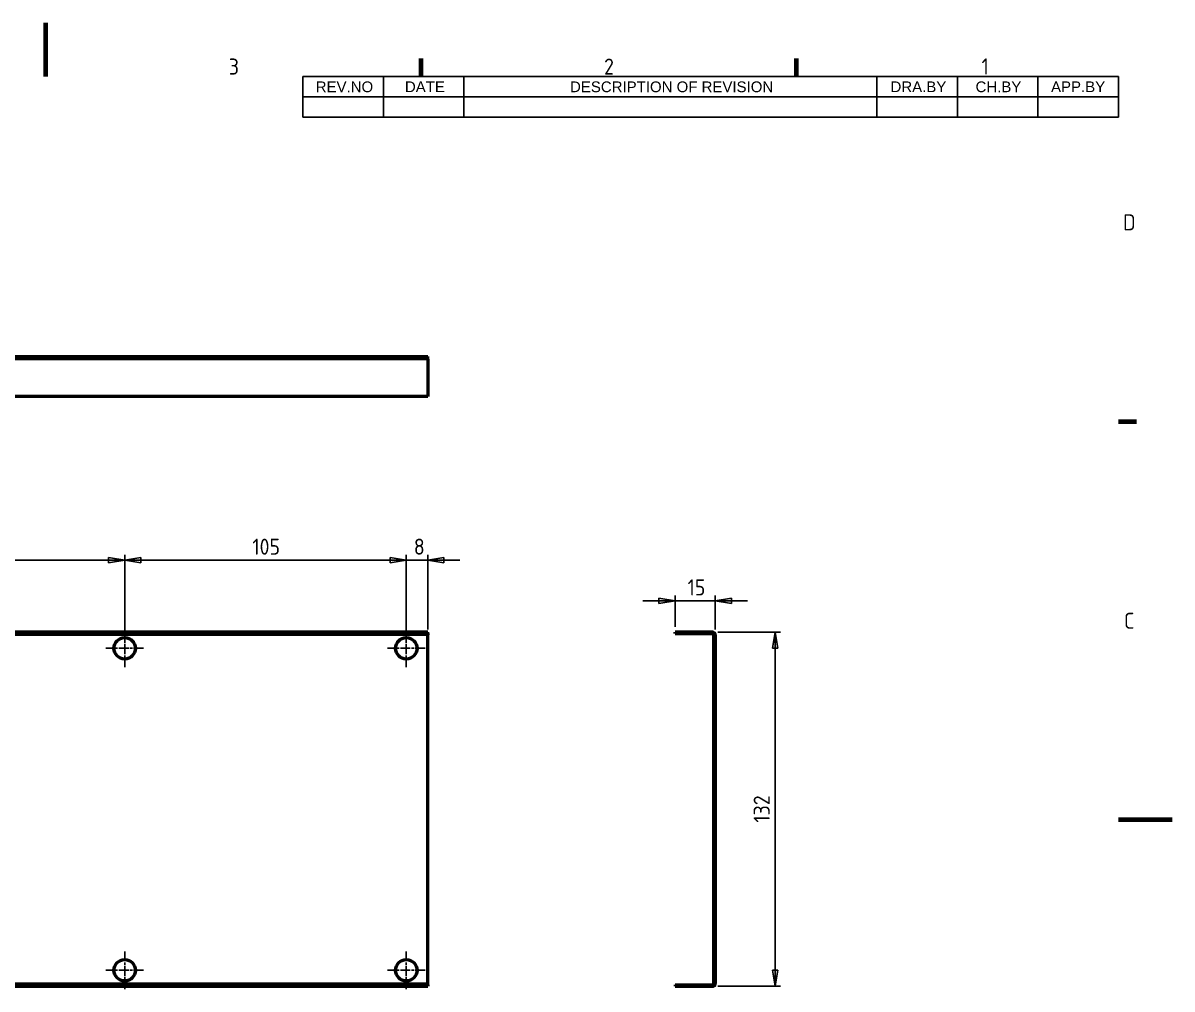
# Model space of a CAD drawing. Header units: millimetres. Extents: x 0 to 840, y 0 to 594.
# Drawn here: x 411.6 to 840, y 233.9 to 594 of the extents above; entities that cross this region are included whole.
import ezdxf

# ---------------------------------------------------------------- set-up
doc = ezdxf.new("R2010")
doc.units = ezdxf.units.MM
doc.header["$LTSCALE"] = 2
doc.linetypes.add('CHAIN', pattern=[0.35429999999999995, 0.2362, -0.0295, 0.0591, -0.0295])
doc.linetypes.add('DASHED', pattern=[0.2067, 0.1654, -0.0413])
doc.layers.get('0').update_dxf_attribs({"lineweight": 25})
for name, color, linetype, lineweight in [('가려진 것(ISO)', 5, 'DASHED', 35), ('가시적인 것(ISO)', 7, 'Continuous', 50), ('가시적인 좁은 것(ISO)', 1, 'Continuous', 35), ('경계(ISO)', 7, 'Continuous', 70), ('기호(ISO)', 7, 'Continuous', 25), ('중심 표식(ISO)', 1, 'Continuous', 25), ('치수(ISO)', 7, 'Continuous', 25)]:
    doc.layers.add(name, color=color, linetype=linetype, lineweight=lineweight)
doc.styles.add('ISO ProportionalPSTEK', font='isocp.shx')
doc.styles.add('주 문자 (JIS)', font='arial.ttf')
doc.dimstyles.new('PSTEK', dxfattribs={"dimscale": 2, "dimtxt": 3, "dimasz": 3, "dimexe": 1, "dimexo": 1, "dimgap": 1, "dimtad": 1, "dimrnd": 1e-08, "dimdsep": 46, "dimtxsty": 'ISO ProportionalPSTEK', "dimblk": 'Filled-1', "dimcen": 0.09, "dimdle": 10, "dimclrd": 3, "dimclre": 3, "dimclrt": 1, "dimadec": 1, "dimazin": 2, "dimtfac": 1, "dimtmove": 0, "dimatfit": 3, "dimfxl": 0, "dimtolj": 1, "dimlwd": -1, "dimlwe": -1, "dimarcsym": 0})

# ---------------------------------------------------------------- blocks, each defined once
blk = doc.blocks.new('경계 Default Border')
at = {"layer": '경계(ISO)'}
for p, q in [((280, 287.0000076293945), (280, 290.4000091552734)), ((350, 287.0000076293945), (350, 290.4000091552734)), ((410, 222.7499961853027), (413.4000015258789, 222.7499961853027))]:
    blk.add_line(p, q, dxfattribs=at)
at = {"layer": '경계(ISO)', "flags": 128}
for points in [[(210, 297.0000076293945), (210, 287.0000076293945)], [(420, 148.5000038146973), (410, 148.5000038146973)]]:
    blk.add_lwpolyline(points, dxfattribs=at)
at = {"layer": '경계(ISO)', "color": 1, "char_height": 3.00000011920929, "attachment_point": 7, "style": 'ISO ProportionalPSTEK'}
for s, insert in [('3', (244.1685395229535, 287.3713945155963)), ('2', (314.127739416884, 287.3713945155963)), ('1', (384.4860661041481, 287.4)), ('D', (410.878270202895, 258.3463944559917)), ('C', (411.0445395201643, 184.0963944559917))]:
    blk.add_mtext(s, dxfattribs=dict(at, insert=insert))
blk = doc.blocks.new('리비전 내역')
at = {"layer": '기호(ISO)'}
for p, q in [((258, 287.0000076293945), (410, 287.0000076293945)), ((258, 287.0000076293945), (258, 283.2200075995922)), ((273, 287.0000076293945), (273, 283.2200075995922)), ((288, 287.0000076293945), (288, 283.2200075995922)), ((365, 287.0000076293945), (365, 283.2200075995922)), ((380, 287.0000076293945), (380, 283.2200075995922)), ((395, 287.0000076293945), (395, 283.2200075995922)), ((410, 287.0000076293945), (410, 283.2200075995922)), ((258, 283.2200075995922), (410, 283.2200075995922)), ((258, 283.2200075995922), (258, 279.4400075697899)), ((273, 283.2200075995922), (273, 279.4400075697899)), ((288, 283.2200075995922), (288, 279.4400075697899)), ((365, 283.2200075995922), (365, 279.4400075697899)), ((380, 283.2200075995922), (380, 279.4400075697899)), ((395, 283.2200075995922), (395, 279.4400075697899)), ((410, 283.2200075995922), (410, 279.4400075697899)), ((258, 279.4400075697899), (410, 279.4400075697899))]:
    blk.add_line(p, q, dxfattribs=at)
at = {"layer": '기호(ISO)', "color": 7, "char_height": 2.000000029802322, "attachment_point": 7, "style": '주 문자 (JIS)'}
for s, insert in [('REV.NO', (260.3729312729615, 284.0757088355161)), ('DATE', (276.9984664127512, 284.1100075995922)), ('DESCRIPTION OF REVISION', (307.7820035025758, 284.0757088355161)), ('DRA.BY', (367.5228565737885, 284.1100075995922)), ('CH.BY', (383.3750211560421, 284.0757088355161)), ('APP.BY', (397.4480195504761, 284.1100075995922))]:
    blk.add_mtext(s, dxfattribs=dict(at, insert=insert))
blk = doc.blocks.new('Filled-1')
at = {"color": 0}
for p, q in [((0, 0), (-1, 0.1666666666666667)), ((-1, 0.1666666666666667), (-1, -0.1666666666666667)), ((-1, 0), (0, 0)), ((-1, -0.1666666666666667), (0, 0))]:
    blk.add_line(p, q, dxfattribs=at)
at = {"color": 0, "flags": 128}
blk.add_lwpolyline([(-1, -0.1666666666666667), (0, 0)], dxfattribs=at)
at = {"color": 0}
blk.add_solid([(-1, -0.1666666666666667), (0, 0), (-1, 0.1666666666666667), (-1, -0.1666666666666667)], dxfattribs=at)
blk = doc.blocks.new('*D17')
at = {"layer": 'Defpoints', "color": 0}
for p in [(449.5231613827241, 393.7809879212595), (343.5231613827169, 367.9027482366978), (449.5231613827241, 360.9027482366978)]:
    blk.add_point(p, dxfattribs=at)
at = {"layer": '치수(ISO)', "color": 3}
for p, q in [((343.5231613827169, 369.9027482366978), (343.5231613827169, 395.7809879212595)), ((449.5231613827241, 362.9027482366978), (449.5231613827241, 395.7809879212595)), ((349.5231613827169, 393.7809879212595), (443.5231613827241, 393.7809879212595))]:
    blk.add_line(p, q, dxfattribs=at)
at = {"layer": '치수(ISO)', "color": 3, "xscale": 6, "yscale": 6, "zscale": 6, "rotation": 180}
blk.add_blockref('Filled-1', (343.5231613827169, 393.7809879212595), dxfattribs=at)
at = {"layer": '치수(ISO)', "color": 3, "xscale": 6, "yscale": 6, "zscale": 6}
blk.add_blockref('Filled-1', (449.5231613827241, 393.7809879212595), dxfattribs=at)
at = {"layer": '치수(ISO)', "color": 1, "insert": (391.5943424850828, 401.7809879212595), "char_height": 6, "attachment_point": 1, "style": 'ISO ProportionalPSTEK'}
blk.add_mtext('\\A1;106', dxfattribs=at)
blk = doc.blocks.new('*D18')
at = {"layer": 'Defpoints', "color": 0}
for p in [(554.5231613827314, 393.7809879212595), (449.5231613827241, 360.9027482366978), (554.5231613827314, 360.9027482366978)]:
    blk.add_point(p, dxfattribs=at)
at = {"layer": '치수(ISO)', "color": 3}
for p, q in [((449.5231613827241, 362.9027482366978), (449.5231613827241, 395.7809879212595)), ((554.5231613827314, 362.9027482366978), (554.5231613827314, 395.7809879212595)), ((455.5231613827241, 393.7809879212595), (548.5231613827314, 393.7809879212595))]:
    blk.add_line(p, q, dxfattribs=at)
at = {"layer": '치수(ISO)', "color": 3, "xscale": 6, "yscale": 6, "zscale": 6, "rotation": 180}
blk.add_blockref('Filled-1', (449.5231613827241, 393.7809879212595), dxfattribs=at)
at = {"layer": '치수(ISO)', "color": 3, "xscale": 6, "yscale": 6, "zscale": 6}
blk.add_blockref('Filled-1', (554.5231613827314, 393.7809879212595), dxfattribs=at)
at = {"layer": '치수(ISO)', "color": 1, "insert": (497.1188973140159, 401.7809879212595), "char_height": 6, "attachment_point": 1, "style": 'ISO ProportionalPSTEK'}
blk.add_mtext('\\A1;105', dxfattribs=at)
blk = doc.blocks.new('*D19')
at = {"layer": 'Defpoints', "color": 0}
for p in [(562.52316138273, 393.7809879212595), (562.52316138273, 365.9027482366937), (554.5231613827314, 360.9027482366978)]:
    blk.add_point(p, dxfattribs=at)
at = {"layer": '치수(ISO)', "color": 3}
for p, q in [((554.5231613827314, 362.9027482366978), (554.5231613827314, 395.7809879212595)), ((562.52316138273, 367.9027482366937), (562.52316138273, 395.7809879212595)), ((548.5231613827314, 393.7809879212595), (542.5231613827314, 393.7809879212595)), ((554.5231613827314, 393.7809879212595), (562.52316138273, 393.7809879212595)), ((568.52316138273, 393.7809879212595), (574.52316138273, 393.7809879212595))]:
    blk.add_line(p, q, dxfattribs=at)
at = {"layer": '치수(ISO)', "color": 3, "xscale": 6, "yscale": 6, "zscale": 6}
blk.add_blockref('Filled-1', (554.5231613827314, 393.7809879212595), dxfattribs=at)
at = {"layer": '치수(ISO)', "color": 3, "xscale": 6, "yscale": 6, "zscale": 6, "rotation": 180}
blk.add_blockref('Filled-1', (562.52316138273, 393.7809879212595), dxfattribs=at)
at = {"layer": '치수(ISO)', "color": 1, "insert": (557.3231613827306, 401.7809879212595), "char_height": 6, "attachment_point": 1, "style": 'ISO ProportionalPSTEK'}
blk.add_mtext('\\A1;8', dxfattribs=at)
blk = doc.blocks.new('*D24')
at = {"layer": 'Defpoints', "color": 0}
for p in [(668.7203946227635, 366.9027482366936), (668.7203946227635, 234.9027482366937), (692.0166330468976, 234.9027482366937)]:
    blk.add_point(p, dxfattribs=at)
at = {"layer": '치수(ISO)', "color": 3}
for p, q in [((670.7203946227635, 366.9027482366936), (694.0166330468977, 366.9027482366936)), ((692.0166330468977, 360.9027482366936), (692.0166330468976, 240.9027482366937)), ((670.7203946227635, 234.9027482366937), (694.0166330468976, 234.9027482366937))]:
    blk.add_line(p, q, dxfattribs=at)
at = {"layer": '치수(ISO)', "color": 3, "xscale": 6, "yscale": 6, "zscale": 6}
for p, rotation in [((692.0166330468977, 366.9027482366936), 90), ((692.0166330468976, 234.9027482366937), 270)]:
    blk.add_blockref('Filled-1', p, dxfattribs=dict(at, rotation=rotation))
at = {"layer": '치수(ISO)', "color": 1, "insert": (684.0154519445355, 295.9225710713395), "char_height": 6, "attachment_point": 1, "rotation": 90, "style": 'ISO ProportionalPSTEK'}
blk.add_mtext('\\A1;132', dxfattribs=at)
blk = doc.blocks.new('*D25')
at = {"layer": 'Defpoints', "color": 0}
for p in [(669.7203946227636, 378.616371708432), (654.7203946227635, 366.9027482366936), (669.7203946227636, 365.9027482366937)]:
    blk.add_point(p, dxfattribs=at)
at = {"layer": '치수(ISO)', "color": 3}
for p, q in [((648.7203946227635, 378.616371708432), (642.7203946227635, 378.616371708432)), ((654.7203946227635, 368.9027482366936), (654.7203946227635, 380.616371708432)), ((654.7203946227635, 378.616371708432), (669.7203946227636, 378.616371708432)), ((669.7203946227636, 367.9027482366937), (669.7203946227636, 380.616371708432)), ((675.7203946227636, 378.616371708432), (681.7203946227636, 378.616371708432))]:
    blk.add_line(p, q, dxfattribs=at)
at = {"layer": '치수(ISO)', "color": 3, "xscale": 6, "yscale": 6, "zscale": 6}
blk.add_blockref('Filled-1', (654.7203946227635, 378.616371708432), dxfattribs=at)
at = {"layer": '치수(ISO)', "color": 3, "xscale": 6, "yscale": 6, "zscale": 6, "rotation": 180}
blk.add_blockref('Filled-1', (669.7203946227636, 378.616371708432), dxfattribs=at)
at = {"layer": '치수(ISO)', "color": 1, "insert": (659.3961305540515, 386.616371708432), "char_height": 6, "attachment_point": 1, "style": 'ISO ProportionalPSTEK'}
blk.add_mtext('\\A1;15', dxfattribs=at)

msp = doc.modelspace()

# ---------------------------------------------------------------- linework, layer by layer
at = {"layer": '가려진 것(ISO)', "ltscale": 25.4627857208252}
msp.add_line((562.523161382778, 469.229811773867), (162.5231613827779, 469.229811773867), dxfattribs=at)
at = {"layer": '가려진 것(ISO)', "ltscale": 0.4760741591453552}
for p, q in [((445.5231613827721, 469.7298117738655), (445.5231613827721, 469.2298117738654)), ((453.5231613827721, 469.7298117738655), (453.5231613827721, 469.2298117738654)), ((550.5231613827791, 469.7298117738655), (550.5231613827791, 469.2298117738654)), ((558.5231613827791, 469.7298117738655), (558.5231613827791, 469.2298117738654)), ((669.7203946227612, 364.9027482366978), (669.2203946227612, 364.9027482366978)), ((669.7203946227612, 356.9027482366978), (669.2203946227612, 356.9027482366978)), ((669.7203946227612, 244.9027482366894), (669.2203946227612, 244.9027482366894)), ((669.7203946227612, 236.9027482366894), (669.2203946227612, 236.9027482366894))]:
    msp.add_line(p, q, dxfattribs=at)
at = {"layer": '가시적인 것(ISO)'}
for p, q in [((162.5231613827779, 469.7298117738669), (562.523161382778, 469.7298117738669)), ((562.523161382778, 468.7298117738672), (562.523161382778, 469.7298117738669)), ((562.523161382778, 468.7298117738673), (562.523161382778, 454.7298117738672)), ((562.523161382778, 454.7298117738672), (162.5231613827779, 454.7298117738672)), ((562.52316138273, 366.9027482366936), (162.52316138273, 366.9027482366936)), ((562.52316138273, 366.4027482366935), (162.52316138273, 366.4027482366935)), ((562.52316138273, 366.4027482366935), (562.52316138273, 366.9027482366936)), ((562.52316138273, 366.4027482366936), (562.52316138273, 365.9027482366936)), ((562.52316138273, 235.9027482366937), (562.52316138273, 365.9027482366937)), ((668.7203946227635, 366.9027482366937), (654.7203946227635, 366.9027482366936)), ((654.7203946227635, 366.4027482366935), (654.7203946227635, 366.9027482366936)), ((654.7203946227635, 366.4027482366935), (668.7203946227635, 366.4027482366936)), ((669.2203946227635, 235.9027482366937), (669.2203946227635, 365.9027482366937)), ((669.7203946227636, 365.9027482366937), (669.7203946227636, 235.9027482366937)), ((562.52316138273, 235.4027482366937), (562.52316138273, 235.9027482366936)), ((162.52316138273, 235.4027482366936), (562.52316138273, 235.4027482366936)), ((162.52316138273, 234.9027482366936), (562.52316138273, 234.9027482366936)), ((562.52316138273, 235.4027482366936), (562.52316138273, 234.9027482366936)), ((654.7203946227635, 235.4027482366936), (668.7203946227635, 235.4027482366937)), ((654.7203946227635, 235.4027482366936), (654.7203946227635, 234.9027482366936)), ((654.7203946227635, 234.9027482366936), (668.7203946227635, 234.9027482366937))]:
    msp.add_line(p, q, dxfattribs=at)
for centre in [(449.5231613827241, 360.9027482366978), (554.5231613827312, 360.9027482366978), (449.5231613827243, 240.9027482366894), (554.5231613827306, 240.9027482366894)]:
    msp.add_circle(centre, 4, dxfattribs=at)
for centre, radius, start, end in [((668.7203946227635, 365.9027482366936), 1.000000000000013, 0, 90), ((668.7203946227635, 365.9027482366936), 0.5000000000000071, 0, 90), ((668.7203946227635, 235.9027482366937), 0.9999999999999964, 270, 0), ((668.7203946227635, 235.9027482366937), 0.5000000000000071, 270, 0)]:
    msp.add_arc(centre, radius, start, end, dxfattribs=at)
at = {"layer": '가시적인 좁은 것(ISO)'}
for p, q in [((562.523161382778, 468.7298117738673), (162.5231613827779, 468.7298117738673)), ((562.52316138273, 365.9027482366937), (162.52316138273, 365.9027482366937)), ((668.7203946227635, 366.4027482366936), (668.7203946227635, 366.9027482366937)), ((669.7203946227636, 365.9027482366937), (669.2203946227635, 365.9027482366937)), ((162.5231613827299, 235.9027482366936), (562.52316138273, 235.9027482366937)), ((669.2203946227635, 235.9027482366937), (669.7203946227636, 235.9027482366937)), ((668.7203946227635, 234.9027482366937), (668.7203946227635, 235.4027482366937))]:
    msp.add_line(p, q, dxfattribs=at)
at = {"layer": '중심 표식(ISO)', "linetype": 'CHAIN', "ltscale": 7.778351783752441}
for p, q in [((449.5231613827241, 367.9027482366978), (449.5231613827241, 353.9027482366978)), ((554.5231613827314, 367.9027482366978), (554.5231613827314, 353.9027482366978)), ((456.5231613827242, 360.9027482366978), (442.5231613827241, 360.9027482366978)), ((561.5231613827314, 360.9027482366978), (547.5231613827314, 360.9027482366978)), ((449.5231613827244, 247.9027482366894), (449.5231613827244, 233.9027482366894)), ((554.5231613827307, 247.9027482366894), (554.5231613827307, 233.9027482366894)), ((456.5231613827244, 240.9027482366894), (442.5231613827243, 240.9027482366894)), ((561.5231613827307, 240.9027482366894), (547.5231613827306, 240.9027482366894))]:
    msp.add_line(p, q, dxfattribs=at)

# ---------------------------------------------------------------- block references
at = {"xscale": 2, "yscale": 2, "zscale": 2}
msp.add_blockref('경계 Default Border', (0, 0), dxfattribs=at)
at = {"layer": '기호(ISO)', "xscale": 2, "yscale": 2, "zscale": 2}
msp.add_blockref('리비전 내역', (0, 0), dxfattribs=at)

# ---------------------------------------------------------------- dimensions: what is measured, and where the dimension line sits
at = {"layer": '치수(ISO)', "color": 3}
for base, p1, p2, angle, override, picture, middle in [((449.5231613827241, 393.7809879212595), (343.5231613827169, 367.9027482366978), (449.5231613827241, 360.9027482366978), 180, {"dimdec": 2, "dimblk1": 'Filled-1', "dimblk2": 'Filled-1', "dimsah": 1, "dimtp": 0, "dimtm": -0, "dimtdec": 2, "dimtofl": 0, "dimatfit": 1}, '*D17', (396.5431613827206, 393.7809879212595)), ((554.5231613827314, 393.7809879212595), (449.5231613827241, 360.9027482366978), (554.5231613827314, 360.9027482366978), 180, {"dimdec": 2, "dimblk1": 'Filled-1', "dimblk2": 'Filled-1', "dimsah": 1, "dimtp": 0, "dimtm": -0, "dimtdec": 2, "dimtofl": 0, "dimatfit": 1}, '*D18', (502.0431613827278, 393.7809879212595)), ((562.52316138273, 393.7809879212595), (554.5231613827314, 360.9027482366978), (562.52316138273, 365.9027482366937), 180, {"dimdec": 2, "dimblk1": 'Filled-1', "dimsah": 1, "dimtp": 0, "dimtm": -0, "dimtdec": 2, "dimtofl": 1, "dimatfit": 1}, '*D19', (558.5231613827307, 393.7809879212595)), ((669.7203946227636, 378.616371708432), (654.7203946227635, 366.9027482366936), (669.7203946227636, 365.9027482366937), 180, {"dimdec": 2, "dimtp": 0, "dimtm": -0, "dimtdec": 2, "dimtofl": 1, "dimatfit": 1}, '*D25', (662.2203946227635, 378.616371708432)), ((692.0166330468976, 234.9027482366937), (668.7203946227635, 366.9027482366936), (668.7203946227635, 234.9027482366937), 270, {"dimdec": 2, "dimtp": 0, "dimtm": -0, "dimtdec": 2, "dimtofl": 0, "dimatfit": 1}, '*D24', (692.0166330468976, 300.9027482366938))]:
    dim = msp.add_linear_dim(base=base, p1=p1, p2=p2, angle=angle, dimstyle='PSTEK', override=override, dxfattribs=at)
    dim.commit()
    dim.dimension.update_dxf_attribs({"geometry": picture, "text_midpoint": middle, "dimtype": 160})

doc.saveas('drawing.dxf')
